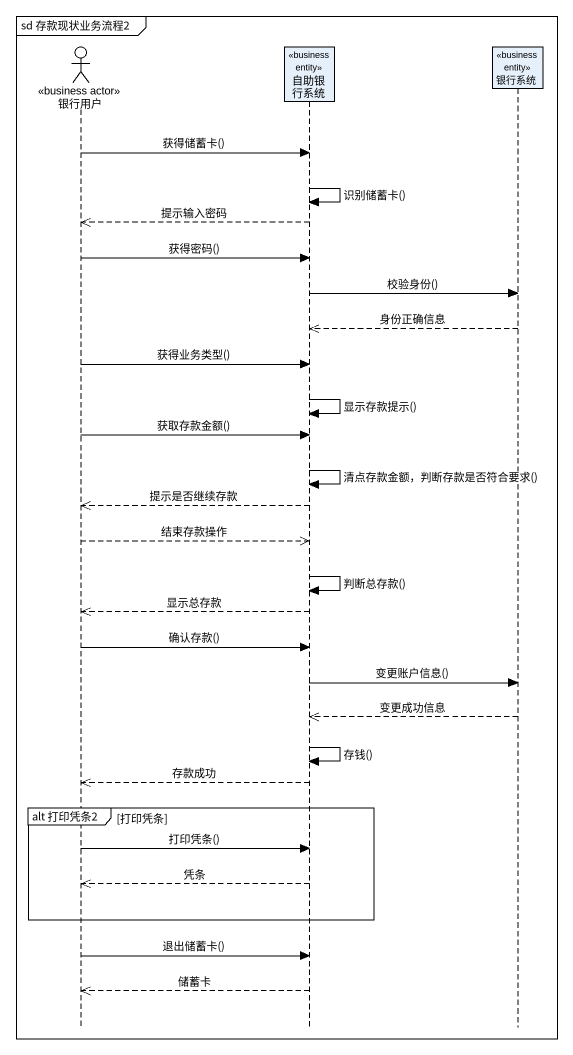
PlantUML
@startuml
mainframe sd 存款现状业务流程2
hide footbox
actor 银行用户 <<business actor>>
participant 自助银行系统 <<business entity>>
participant 银行系统 <<business entity>>

银行用户 -> 自助银行系统 : 获得储蓄卡()
自助银行系统 -> 自助银行系统 : 识别储蓄卡()
自助银行系统 -->> 银行用户 : 提示输入密码
银行用户 -> 自助银行系统 : 获得密码()
自助银行系统 -> 银行系统 : 校验身份()
银行系统 -->> 自助银行系统 : 身份正确信息
银行用户 -> 自助银行系统 : 获得业务类型()
自助银行系统 -> 自助银行系统 : 显示存款提示()
银行用户 -> 自助银行系统 : 获取存款金额()
自助银行系统 -> 自助银行系统 : 清点存款金额，判断存款是否符合要求()
自助银行系统 -->> 银行用户 : 提示是否继续存款
银行用户 -->> 自助银行系统 : 结束存款操作
自助银行系统 -> 自助银行系统 : 判断总存款()
自助银行系统 -->> 银行用户 : 显示总存款
银行用户 -> 自助银行系统 : 确认存款()
自助银行系统 -> 银行系统 : 变更账户信息()
银行系统 -->> 自助银行系统 : 变更成功信息
自助银行系统 -> 自助银行系统 : 存钱()
自助银行系统 -->> 银行用户 : 存款成功
group alt 打印凭条2 [打印凭条]
  银行用户 -> 自助银行系统 : 打印凭条()
  自助银行系统 -->> 银行用户 : 凭条
end
银行用户 -> 自助银行系统 : 退出储蓄卡()
自助银行系统 -->> 银行用户 : 储蓄卡
@enduml
